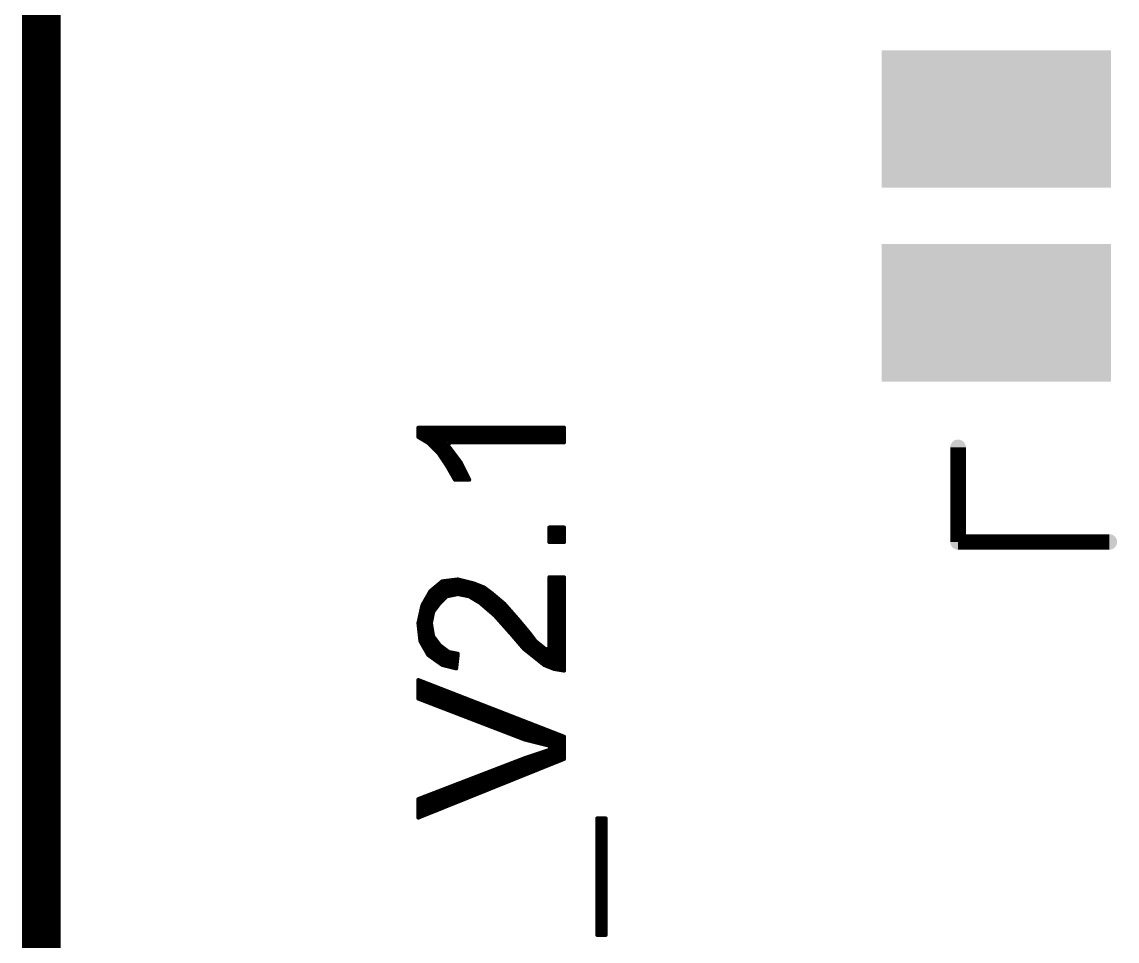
# Model space of a CAD drawing. Header units: millimetres. Extents: x 17.58 to 19.74, y 15.71 to 18.76.
# Drawn here: x 18.4989 to 18.7811, y 17.003 to 17.24 of the extents above; entities that cross this region are included whole.
import ezdxf

# ---------------------------------------------------------------- set-up
doc = ezdxf.new("R2010")
doc.units = ezdxf.units.MM
doc.header["$MEASUREMENT"] = 0
doc.layers.get('0').update_dxf_attribs({"linetype": 'CONTINUOUS', "lineweight": 0})
doc.layers.add('04_BOT_PHO', color=90, linetype='CONTINUOUS', lineweight=0)

# ---------------------------------------------------------------- blocks, each defined once
blk = doc.blocks.new('RECTANGLE_22')
blk.add_solid([(0.02953, 0.01771), (0.02953, -0.01771), (-0.02953, 0.01771), (-0.02953, -0.01771)])
blk = doc.blocks.new('ROUND_14')
h = blk.add_hatch(color=256)
edge = h.paths.add_edge_path(flags=0)
edge.add_arc((0, 0), 0.0005, 0, 360)
blk = doc.blocks.new('ROUND_15')
h = blk.add_hatch(color=256)
edge = h.paths.add_edge_path(flags=0)
edge.add_arc((0, 0), 0.002, 0, 360)

msp = doc.modelspace()

# ---------------------------------------------------------------- linework, layer by layer
at = {"layer": '04_BOT_PHO', "lineweight": 211}
for points, const_width in [([(18.50394, 15.79803), (18.50394, 18.75003)], 0.01), ([(18.50394, 15.75197), (18.50394, 18.1063)], 0.004), ([(18.63865, 17.13539), (18.60108, 17.13539)], 0.001), ([(18.60108, 17.13539), (18.60108, 17.13296)], 0.001), ([(18.602, 17.1324), (18.602, 17.13539)], 0.001), ([(18.603, 17.1318), (18.603, 17.13539)], 0.001), ([(18.604, 17.13103), (18.604, 17.13539)], 0.001), ([(18.605, 17.13003), (18.605, 17.13539)], 0.001), ([(18.606, 17.12903), (18.606, 17.13539)], 0.001), ([(18.607, 17.12769), (18.607, 17.13539)], 0.001), ([(18.608, 17.12619), (18.608, 17.13539)], 0.001), ([(18.609, 17.13155), (18.609, 17.13539)], 0.001), ([(18.61, 17.13157), (18.61, 17.13539)], 0.001), ([(18.611, 17.13157), (18.611, 17.13539)], 0.001), ([(18.612, 17.13157), (18.612, 17.13539)], 0.001), ([(18.613, 17.13157), (18.613, 17.13539)], 0.001), ([(18.614, 17.13157), (18.614, 17.13539)], 0.001), ([(18.615, 17.13157), (18.615, 17.13539)], 0.001), ([(18.616, 17.13157), (18.616, 17.13539)], 0.001), ([(18.617, 17.13157), (18.617, 17.13539)], 0.001), ([(18.618, 17.13157), (18.618, 17.13539)], 0.001), ([(18.619, 17.13157), (18.619, 17.13539)], 0.001), ([(18.62, 17.13157), (18.62, 17.13539)], 0.001), ([(18.621, 17.13157), (18.621, 17.13539)], 0.001), ([(18.622, 17.13157), (18.622, 17.13539)], 0.001), ([(18.623, 17.13157), (18.623, 17.13539)], 0.001), ([(18.624, 17.13157), (18.624, 17.13539)], 0.001), ([(18.625, 17.13157), (18.625, 17.13539)], 0.001), ([(18.626, 17.13157), (18.626, 17.13539)], 0.001), ([(18.627, 17.13157), (18.627, 17.13539)], 0.001), ([(18.628, 17.13157), (18.628, 17.13539)], 0.001), ([(18.629, 17.13157), (18.629, 17.13539)], 0.001), ([(18.63, 17.13157), (18.63, 17.13539)], 0.001), ([(18.631, 17.13157), (18.631, 17.13539)], 0.001), ([(18.632, 17.13157), (18.632, 17.13539)], 0.001), ([(18.633, 17.13157), (18.633, 17.13539)], 0.001), ([(18.634, 17.13157), (18.634, 17.13539)], 0.001), ([(18.635, 17.13157), (18.635, 17.13539)], 0.001), ([(18.636, 17.13157), (18.636, 17.13539)], 0.001), ([(18.637, 17.13157), (18.637, 17.13539)], 0.001), ([(18.638, 17.13157), (18.638, 17.13539)], 0.001), ([(18.63865, 17.13157), (18.63865, 17.13539)], 0.001), ([(18.60108, 17.13296), (18.60351, 17.1315)], 0.001), ([(18.60351, 17.1315), (18.60361, 17.13142)], 0.001), ([(18.60361, 17.13142), (18.60629, 17.12874)], 0.001), ([(18.60875, 17.13077), (18.60915, 17.13157)], 0.001), ([(18.60915, 17.13157), (18.63865, 17.13157)], 0.001), ([(18.74016, 17.13031), (18.74016, 17.10591)], 0.004), ([(18.60629, 17.12874), (18.60635, 17.12867)], 0.001), ([(18.60635, 17.12867), (18.60849, 17.12545)], 0.001), ([(18.61193, 17.12652), (18.60875, 17.13077)], 0.001), ([(18.609, 17.12456), (18.609, 17.13043)], 0.001), ([(18.61, 17.12281), (18.61, 17.1291)], 0.001), ([(18.611, 17.12192), (18.611, 17.12776)], 0.001), ([(18.61423, 17.12192), (18.61193, 17.12652)], 0.001), ([(18.612, 17.12192), (18.612, 17.12639)], 0.001), ([(18.60849, 17.12545), (18.60851, 17.12542)], 0.001), ([(18.60851, 17.12542), (18.61051, 17.12192)], 0.001), ([(18.613, 17.12192), (18.613, 17.12439)], 0.001), ([(18.61051, 17.12192), (18.61423, 17.12192)], 0.001), ([(18.614, 17.12192), (18.614, 17.12239)], 0.001), ([(18.63865, 17.10967), (18.63483, 17.10967)], 0.001), ([(18.63483, 17.10967), (18.63483, 17.10585)], 0.001), ([(18.635, 17.10585), (18.635, 17.10967)], 0.001), ([(18.636, 17.10585), (18.636, 17.10967)], 0.001), ([(18.637, 17.10585), (18.637, 17.10967)], 0.001), ([(18.638, 17.10585), (18.638, 17.10967)], 0.001), ([(18.63865, 17.10585), (18.63865, 17.10967)], 0.001), ([(18.74016, 17.10591), (18.77913, 17.10591)], 0.004), ([(18.63483, 17.10585), (18.63865, 17.10585)], 0.001), ([(18.60721, 17.09577), (18.60418, 17.09324)], 0.001), ([(18.606, 17.08931), (18.606, 17.09476)], 0.001), ([(18.607, 17.09052), (18.607, 17.09559)], 0.001), ([(18.61126, 17.09627), (18.60721, 17.09577)], 0.001), ([(18.608, 17.09152), (18.608, 17.09587)], 0.001), ([(18.609, 17.09201), (18.609, 17.09599)], 0.001), ([(18.61, 17.09221), (18.61, 17.09612)], 0.001), ([(18.611, 17.09241), (18.611, 17.09624)], 0.001), ([(18.61542, 17.09523), (18.61126, 17.09627)], 0.001), ([(18.612, 17.09233), (18.612, 17.09609)], 0.001), ([(18.613, 17.09213), (18.613, 17.09584)], 0.001), ([(18.614, 17.09193), (18.614, 17.09559)], 0.001), ([(18.615, 17.09139), (18.615, 17.09534)], 0.001), ([(18.61801, 17.0942), (18.61542, 17.09523)], 0.001), ([(18.616, 17.09079), (18.616, 17.095)], 0.001), ([(18.63865, 17.09682), (18.63483, 17.09682)], 0.001), ([(18.63483, 17.09682), (18.63483, 17.07857)], 0.001), ([(18.635, 17.07359), (18.635, 17.09682)], 0.001), ([(18.636, 17.07319), (18.636, 17.09682)], 0.001), ([(18.637, 17.073), (18.637, 17.09682)], 0.001), ([(18.638, 17.07284), (18.638, 17.09682)], 0.001), ([(18.63865, 17.07273), (18.63865, 17.09682)], 0.001), ([(18.60418, 17.09324), (18.60212, 17.08963)], 0.001), ([(18.604, 17.07651), (18.604, 17.09293)], 0.001), ([(18.605, 17.08798), (18.605, 17.09393)], 0.001), ([(18.60826, 17.09178), (18.60851, 17.09191)], 0.001), ([(18.60851, 17.09191), (18.61119, 17.09245)], 0.001), ([(18.61119, 17.09245), (18.61139, 17.09245)], 0.001), ([(18.61139, 17.09245), (18.61407, 17.09191)], 0.001), ([(18.61407, 17.09191), (18.61423, 17.09185)], 0.001), ([(18.61423, 17.09185), (18.6169, 17.09025)], 0.001), ([(18.617, 17.09017), (18.617, 17.0946)], 0.001), ([(18.618, 17.08932), (18.618, 17.0942)], 0.001), ([(18.62009, 17.09264), (18.61801, 17.0942)], 0.001), ([(18.619, 17.08846), (18.619, 17.09345)], 0.001), ([(18.62, 17.0876), (18.62, 17.0927)], 0.001), ([(18.62326, 17.08999), (18.62009, 17.09264)], 0.001), ([(18.621, 17.08668), (18.621, 17.09188)], 0.001), ([(18.60212, 17.08963), (18.60108, 17.08497)], 0.001), ([(18.602, 17.07963), (18.602, 17.0891)], 0.001), ([(18.603, 17.07788), (18.603, 17.09118)], 0.001), ([(18.605, 17.08797), (18.6066, 17.09012)], 0.001), ([(18.6066, 17.09012), (18.60665, 17.09017)], 0.001), ([(18.60665, 17.09017), (18.60826, 17.09178)], 0.001), ([(18.6169, 17.09025), (18.61697, 17.0902)], 0.001), ([(18.61697, 17.0902), (18.62072, 17.08698)], 0.001), ([(18.622, 17.08555), (18.622, 17.09104)], 0.001), ([(18.623, 17.08443), (18.623, 17.09021)], 0.001), ([(18.62698, 17.08574), (18.62326, 17.08999)], 0.001), ([(18.624, 17.0833), (18.624, 17.08915)], 0.001), ([(18.60437, 17.08509), (18.60491, 17.08777)], 0.001), ([(18.60491, 17.08777), (18.605, 17.08797)], 0.001), ([(18.62072, 17.08698), (18.62077, 17.08694)], 0.001), ([(18.62077, 17.08694), (18.62506, 17.08211)], 0.001), ([(18.625, 17.08218), (18.625, 17.08801)], 0.001), ([(18.626, 17.08101), (18.626, 17.08686)], 0.001), ([(18.60108, 17.08497), (18.6016, 17.08033)], 0.001), ([(18.60436, 17.085), (18.60437, 17.08509)], 0.001), ([(18.60437, 17.08491), (18.60436, 17.085)], 0.001), ([(18.6049, 17.0817), (18.60437, 17.08491)], 0.001), ([(18.62965, 17.08254), (18.62698, 17.08574)], 0.001), ([(18.627, 17.07985), (18.627, 17.08572)], 0.001), ([(18.628, 17.07868), (18.628, 17.08452)], 0.001), ([(18.629, 17.07779), (18.629, 17.08332)], 0.001), ([(18.605, 17.08148), (18.6049, 17.0817)], 0.001), ([(18.6066, 17.07934), (18.605, 17.08148)], 0.001), ([(18.605, 17.07579), (18.605, 17.08148)], 0.001), ([(18.62506, 17.08211), (18.62825, 17.07839)], 0.001), ([(18.63125, 17.08041), (18.62965, 17.08254)], 0.001), ([(18.63, 17.07699), (18.63, 17.08207)], 0.001), ([(18.631, 17.07619), (18.631, 17.08074)], 0.001), ([(18.6016, 17.08033), (18.60363, 17.07677)], 0.001), ([(18.606, 17.07508), (18.606, 17.08014)], 0.001), ([(18.6067, 17.07924), (18.6066, 17.07934)], 0.001), ([(18.60885, 17.07763), (18.6067, 17.07924)], 0.001), ([(18.607, 17.07436), (18.607, 17.07902)], 0.001), ([(18.608, 17.07401), (18.608, 17.07827)], 0.001), ([(18.62825, 17.07839), (18.63351, 17.07418)], 0.001), ([(18.63133, 17.08032), (18.63125, 17.08041)], 0.001), ([(18.63401, 17.07818), (18.63133, 17.08032)], 0.001), ([(18.632, 17.07539), (18.632, 17.07979)], 0.001), ([(18.633, 17.07459), (18.633, 17.07899)], 0.001), ([(18.634, 17.07399), (18.634, 17.07819)], 0.001), ([(18.63483, 17.07857), (18.63401, 17.07818)], 0.001), ([(18.60363, 17.07677), (18.60722, 17.07421)], 0.001), ([(18.60905, 17.07754), (18.60885, 17.07763)], 0.001), ([(18.609, 17.07376), (18.609, 17.07755)], 0.001), ([(18.61128, 17.0771), (18.60905, 17.07754)], 0.001), ([(18.61, 17.07351), (18.61, 17.07735)], 0.001), ([(18.61086, 17.0733), (18.61128, 17.0771)], 0.001), ([(18.611, 17.0746), (18.611, 17.07715)], 0.001), ([(18.60722, 17.07421), (18.61086, 17.0733)], 0.001), ([(18.63351, 17.07418), (18.63607, 17.07316)], 0.001), ([(18.63607, 17.07316), (18.63865, 17.07273)], 0.001), ([(18.63865, 17.05573), (18.60108, 17.07034)], 0.001), ([(18.60108, 17.07034), (18.60108, 17.06552)], 0.001), ([(18.602, 17.06516), (18.602, 17.06998)], 0.001), ([(18.603, 17.06478), (18.603, 17.06959)], 0.001), ([(18.604, 17.06439), (18.604, 17.0692)], 0.001), ([(18.605, 17.06401), (18.605, 17.06881)], 0.001), ([(18.606, 17.06362), (18.606, 17.06842)], 0.001), ([(18.607, 17.06324), (18.607, 17.06803)], 0.001), ([(18.608, 17.06285), (18.608, 17.06764)], 0.001), ([(18.609, 17.06247), (18.609, 17.06725)], 0.001), ([(18.61, 17.06209), (18.61, 17.06687)], 0.001), ([(18.611, 17.0617), (18.611, 17.06648)], 0.001), ([(18.60108, 17.06552), (18.62858, 17.05494)], 0.001), ([(18.612, 17.06132), (18.612, 17.06609)], 0.001), ([(18.613, 17.06093), (18.613, 17.0657)], 0.001), ([(18.614, 17.06055), (18.614, 17.06531)], 0.001), ([(18.615, 17.06016), (18.615, 17.06492)], 0.001), ([(18.616, 17.05978), (18.616, 17.06453)], 0.001), ([(18.617, 17.05939), (18.617, 17.06414)], 0.001), ([(18.618, 17.05901), (18.618, 17.06375)], 0.001), ([(18.619, 17.05862), (18.619, 17.06337)], 0.001), ([(18.62, 17.05824), (18.62, 17.06298)], 0.001), ([(18.621, 17.05785), (18.621, 17.06259)], 0.001), ([(18.622, 17.05747), (18.622, 17.0622)], 0.001), ([(18.623, 17.05709), (18.623, 17.06181)], 0.001), ([(18.624, 17.0567), (18.624, 17.06142)], 0.001), ([(18.625, 17.05632), (18.625, 17.06103)], 0.001), ([(18.626, 17.05593), (18.626, 17.06064)], 0.001), ([(18.627, 17.05555), (18.627, 17.06025)], 0.001), ([(18.628, 17.05516), (18.628, 17.05987)], 0.001), ([(18.629, 17.05483), (18.629, 17.05948)], 0.001), ([(18.63, 17.05458), (18.63, 17.05909)], 0.001), ([(18.631, 17.05433), (18.631, 17.0587)], 0.001), ([(18.632, 17.05408), (18.632, 17.05831)], 0.001), ([(18.633, 17.05383), (18.633, 17.05792)], 0.001), ([(18.634, 17.05358), (18.634, 17.05753)], 0.001), ([(18.635, 17.05333), (18.635, 17.05714)], 0.001), ([(18.636, 17.04891), (18.636, 17.05675)], 0.001), ([(18.637, 17.04931), (18.637, 17.05637)], 0.001), ([(18.638, 17.04972), (18.638, 17.05598)], 0.001), ([(18.63865, 17.04998), (18.63865, 17.05573)], 0.001), ([(18.62858, 17.05494), (18.63498, 17.05334)], 0.001), ([(18.63502, 17.05238), (18.6286, 17.05024)], 0.001), ([(18.63498, 17.05334), (18.63502, 17.05238)], 0.001), ([(18.635, 17.04851), (18.635, 17.05237)], 0.001), ([(18.6286, 17.05024), (18.60108, 17.03965)], 0.001), ([(18.60108, 17.03484), (18.63865, 17.04998)], 0.001), ([(18.627, 17.04529), (18.627, 17.04962)], 0.001), ([(18.628, 17.04569), (18.628, 17.05001)], 0.001), ([(18.629, 17.04609), (18.629, 17.05037)], 0.001), ([(18.63, 17.04649), (18.63, 17.05071)], 0.001), ([(18.631, 17.0469), (18.631, 17.05104)], 0.001), ([(18.632, 17.0473), (18.632, 17.05137)], 0.001), ([(18.633, 17.0477), (18.633, 17.05171)], 0.001), ([(18.634, 17.0481), (18.634, 17.05204)], 0.001), ([(18.62, 17.04247), (18.62, 17.04693)], 0.001), ([(18.621, 17.04287), (18.621, 17.04732)], 0.001), ([(18.622, 17.04327), (18.622, 17.0477)], 0.001), ([(18.623, 17.04367), (18.623, 17.04809)], 0.001), ([(18.624, 17.04408), (18.624, 17.04847)], 0.001), ([(18.625, 17.04448), (18.625, 17.04885)], 0.001), ([(18.626, 17.04488), (18.626, 17.04924)], 0.001), ([(18.612, 17.03924), (18.612, 17.04385)], 0.001), ([(18.613, 17.03965), (18.613, 17.04424)], 0.001), ([(18.614, 17.04005), (18.614, 17.04462)], 0.001), ([(18.615, 17.04045), (18.615, 17.04501)], 0.001), ([(18.616, 17.04085), (18.616, 17.04539)], 0.001), ([(18.617, 17.04126), (18.617, 17.04578)], 0.001), ([(18.618, 17.04166), (18.618, 17.04616)], 0.001), ([(18.619, 17.04206), (18.619, 17.04655)], 0.001), ([(18.605, 17.03642), (18.605, 17.04116)], 0.001), ([(18.606, 17.03683), (18.606, 17.04155)], 0.001), ([(18.607, 17.03723), (18.607, 17.04193)], 0.001), ([(18.608, 17.03763), (18.608, 17.04232)], 0.001), ([(18.609, 17.03804), (18.609, 17.0427)], 0.001), ([(18.61, 17.03844), (18.61, 17.04309)], 0.001), ([(18.611, 17.03884), (18.611, 17.04347)], 0.001), ([(18.60108, 17.03965), (18.60108, 17.03484)], 0.001), ([(18.602, 17.03522), (18.602, 17.04001)], 0.001), ([(18.603, 17.03562), (18.603, 17.04039)], 0.001), ([(18.604, 17.03602), (18.604, 17.04078)], 0.001), ([(18.64936, 17.03467), (18.64715, 17.03467)], 0.001), ([(18.64715, 17.03467), (18.64715, 17.0046)], 0.001), ([(18.648, 17.0046), (18.648, 17.03467)], 0.001), ([(18.649, 17.0046), (18.649, 17.03467)], 0.001), ([(18.64936, 17.0046), (18.64936, 17.03467)], 0.001), ([(18.64715, 17.0046), (18.64936, 17.0046)], 0.001)]:
    msp.add_lwpolyline(points, dxfattribs=dict(at, const_width=const_width))

# ---------------------------------------------------------------- block references
at = {"layer": '04_BOT_PHO'}
for name, p in [('RECTANGLE_22', (18.75, 17.21496)), ('RECTANGLE_22', (18.75, 17.16496)), ('ROUND_14', (18.60108, 17.13539)), ('ROUND_14', (18.602, 17.13539)), ('ROUND_14', (18.603, 17.13539)), ('ROUND_14', (18.604, 17.13539)), ('ROUND_14', (18.605, 17.13539)), ('ROUND_14', (18.606, 17.13539)), ('ROUND_14', (18.607, 17.13539)), ('ROUND_14', (18.608, 17.13539)), ('ROUND_14', (18.609, 17.13539)), ('ROUND_14', (18.61, 17.13539)), ('ROUND_14', (18.611, 17.13539)), ('ROUND_14', (18.612, 17.13539)), ('ROUND_14', (18.613, 17.13539)), ('ROUND_14', (18.614, 17.13539)), ('ROUND_14', (18.615, 17.13539)), ('ROUND_14', (18.616, 17.13539)), ('ROUND_14', (18.617, 17.13539)), ('ROUND_14', (18.618, 17.13539)), ('ROUND_14', (18.619, 17.13539)), ('ROUND_14', (18.62, 17.13539)), ('ROUND_14', (18.621, 17.13539)), ('ROUND_14', (18.622, 17.13539)), ('ROUND_14', (18.623, 17.13539)), ('ROUND_14', (18.624, 17.13539)), ('ROUND_14', (18.625, 17.13539)), ('ROUND_14', (18.626, 17.13539)), ('ROUND_14', (18.627, 17.13539)), ('ROUND_14', (18.628, 17.13539)), ('ROUND_14', (18.629, 17.13539)), ('ROUND_14', (18.63, 17.13539)), ('ROUND_14', (18.631, 17.13539)), ('ROUND_14', (18.632, 17.13539)), ('ROUND_14', (18.633, 17.13539)), ('ROUND_14', (18.634, 17.13539)), ('ROUND_14', (18.635, 17.13539)), ('ROUND_14', (18.636, 17.13539)), ('ROUND_14', (18.637, 17.13539)), ('ROUND_14', (18.638, 17.13539)), ('ROUND_14', (18.63865, 17.13539)), ('ROUND_14', (18.63865, 17.13539)), ('ROUND_14', (18.60108, 17.13296)), ('ROUND_14', (18.602, 17.1324)), ('ROUND_14', (18.603, 17.1318)), ('ROUND_14', (18.60351, 17.1315)), ('ROUND_14', (18.60361, 17.13142)), ('ROUND_14', (18.609, 17.13155)), ('ROUND_14', (18.60915, 17.13157)), ('ROUND_14', (18.61, 17.13157)), ('ROUND_14', (18.611, 17.13157)), ('ROUND_14', (18.612, 17.13157)), ('ROUND_14', (18.613, 17.13157)), ('ROUND_14', (18.614, 17.13157)), ('ROUND_14', (18.615, 17.13157)), ('ROUND_14', (18.616, 17.13157)), ('ROUND_14', (18.617, 17.13157)), ('ROUND_14', (18.618, 17.13157)), ('ROUND_14', (18.619, 17.13157)), ('ROUND_14', (18.62, 17.13157)), ('ROUND_14', (18.621, 17.13157)), ('ROUND_14', (18.622, 17.13157)), ('ROUND_14', (18.623, 17.13157)), ('ROUND_14', (18.624, 17.13157)), ('ROUND_14', (18.625, 17.13157)), ('ROUND_14', (18.626, 17.13157)), ('ROUND_14', (18.627, 17.13157)), ('ROUND_14', (18.628, 17.13157)), ('ROUND_14', (18.629, 17.13157)), ('ROUND_14', (18.63, 17.13157)), ('ROUND_14', (18.631, 17.13157)), ('ROUND_14', (18.632, 17.13157)), ('ROUND_14', (18.633, 17.13157)), ('ROUND_14', (18.634, 17.13157)), ('ROUND_14', (18.635, 17.13157)), ('ROUND_14', (18.636, 17.13157)), ('ROUND_14', (18.637, 17.13157)), ('ROUND_14', (18.638, 17.13157)), ('ROUND_14', (18.63865, 17.13157)), ('ROUND_15', (18.74016, 17.13031)), ('ROUND_14', (18.604, 17.13103)), ('ROUND_14', (18.605, 17.13003)), ('ROUND_14', (18.606, 17.12903)), ('ROUND_14', (18.60629, 17.12874)), ('ROUND_14', (18.60635, 17.12867)), ('ROUND_14', (18.60875, 17.13077)), ('ROUND_14', (18.609, 17.13043)), ('ROUND_14', (18.61, 17.1291)), ('ROUND_14', (18.607, 17.12769)), ('ROUND_14', (18.608, 17.12619)), ('ROUND_14', (18.611, 17.12776)), ('ROUND_14', (18.61193, 17.12652)), ('ROUND_14', (18.612, 17.12639)), ('ROUND_14', (18.60849, 17.12545)), ('ROUND_14', (18.60851, 17.12542)), ('ROUND_14', (18.609, 17.12456)), ('ROUND_14', (18.613, 17.12439)), ('ROUND_14', (18.61, 17.12281)), ('ROUND_14', (18.61051, 17.12192)), ('ROUND_14', (18.611, 17.12192)), ('ROUND_14', (18.612, 17.12192)), ('ROUND_14', (18.613, 17.12192)), ('ROUND_14', (18.614, 17.12239)), ('ROUND_14', (18.614, 17.12192)), ('ROUND_14', (18.61423, 17.12192)), ('ROUND_14', (18.63483, 17.10967)), ('ROUND_14', (18.635, 17.10967)), ('ROUND_14', (18.636, 17.10967)), ('ROUND_14', (18.637, 17.10967)), ('ROUND_14', (18.638, 17.10967)), ('ROUND_14', (18.63865, 17.10967)), ('ROUND_14', (18.63865, 17.10967)), ('ROUND_15', (18.74016, 17.10591)), ('ROUND_15', (18.77913, 17.10591)), ('ROUND_14', (18.63483, 17.10585)), ('ROUND_14', (18.635, 17.10585)), ('ROUND_14', (18.636, 17.10585)), ('ROUND_14', (18.637, 17.10585)), ('ROUND_14', (18.638, 17.10585)), ('ROUND_14', (18.63865, 17.10585)), ('ROUND_14', (18.606, 17.09476)), ('ROUND_14', (18.607, 17.09559)), ('ROUND_14', (18.60721, 17.09577)), ('ROUND_14', (18.608, 17.09587)), ('ROUND_14', (18.609, 17.09599)), ('ROUND_14', (18.61, 17.09612)), ('ROUND_14', (18.611, 17.09624)), ('ROUND_14', (18.61126, 17.09627)), ('ROUND_14', (18.612, 17.09609)), ('ROUND_14', (18.613, 17.09584)), ('ROUND_14', (18.614, 17.09559)), ('ROUND_14', (18.615, 17.09534)), ('ROUND_14', (18.61542, 17.09523)), ('ROUND_14', (18.616, 17.095)), ('ROUND_14', (18.63483, 17.09682)), ('ROUND_14', (18.635, 17.09682)), ('ROUND_14', (18.636, 17.09682)), ('ROUND_14', (18.637, 17.09682)), ('ROUND_14', (18.638, 17.09682)), ('ROUND_14', (18.63865, 17.09682)), ('ROUND_14', (18.63865, 17.09682)), ('ROUND_14', (18.604, 17.09293)), ('ROUND_14', (18.60418, 17.09324)), ('ROUND_14', (18.605, 17.09393)), ('ROUND_14', (18.60851, 17.09191)), ('ROUND_14', (18.609, 17.09201)), ('ROUND_14', (18.61, 17.09221)), ('ROUND_14', (18.611, 17.09241)), ('ROUND_14', (18.61119, 17.09245)), ('ROUND_14', (18.61139, 17.09245)), ('ROUND_14', (18.612, 17.09233)), ('ROUND_14', (18.613, 17.09213)), ('ROUND_14', (18.614, 17.09193)), ('ROUND_14', (18.61407, 17.09191)), ('ROUND_14', (18.61423, 17.09185)), ('ROUND_14', (18.617, 17.0946)), ('ROUND_14', (18.618, 17.0942)), ('ROUND_14', (18.61801, 17.0942)), ('ROUND_14', (18.619, 17.09345)), ('ROUND_14', (18.62, 17.0927)), ('ROUND_14', (18.62009, 17.09264)), ('ROUND_14', (18.621, 17.09188)), ('ROUND_14', (18.602, 17.0891)), ('ROUND_14', (18.60212, 17.08963)), ('ROUND_14', (18.603, 17.09118)), ('ROUND_14', (18.606, 17.08931)), ('ROUND_14', (18.6066, 17.09012)), ('ROUND_14', (18.60665, 17.09017)), ('ROUND_14', (18.607, 17.09052)), ('ROUND_14', (18.608, 17.09152)), ('ROUND_14', (18.60826, 17.09178)), ('ROUND_14', (18.615, 17.09139)), ('ROUND_14', (18.616, 17.09079)), ('ROUND_14', (18.6169, 17.09025)), ('ROUND_14', (18.61697, 17.0902)), ('ROUND_14', (18.617, 17.09017)), ('ROUND_14', (18.618, 17.08932)), ('ROUND_14', (18.622, 17.09104)), ('ROUND_14', (18.623, 17.09021)), ('ROUND_14', (18.62326, 17.08999)), ('ROUND_14', (18.624, 17.08915)), ('ROUND_14', (18.60491, 17.08777)), ('ROUND_14', (18.605, 17.08798)), ('ROUND_14', (18.605, 17.08797)), ('ROUND_14', (18.619, 17.08846)), ('ROUND_14', (18.62, 17.0876)), ('ROUND_14', (18.62072, 17.08698)), ('ROUND_14', (18.62077, 17.08694)), ('ROUND_14', (18.621, 17.08668)), ('ROUND_14', (18.625, 17.08801)), ('ROUND_14', (18.626, 17.08686)), ('ROUND_14', (18.60108, 17.08497)), ('ROUND_14', (18.60436, 17.085)), ('ROUND_14', (18.60437, 17.08509)), ('ROUND_14', (18.60437, 17.08491)), ('ROUND_14', (18.622, 17.08555)), ('ROUND_14', (18.623, 17.08443)), ('ROUND_14', (18.62698, 17.08574)), ('ROUND_14', (18.627, 17.08572)), ('ROUND_14', (18.628, 17.08452)), ('ROUND_14', (18.629, 17.08332)), ('ROUND_14', (18.6049, 17.0817)), ('ROUND_14', (18.605, 17.08148)), ('ROUND_14', (18.605, 17.08148)), ('ROUND_14', (18.624, 17.0833)), ('ROUND_14', (18.625, 17.08218)), ('ROUND_14', (18.62506, 17.08211)), ('ROUND_14', (18.626, 17.08101)), ('ROUND_14', (18.62965, 17.08254)), ('ROUND_14', (18.63, 17.08207)), ('ROUND_14', (18.631, 17.08074)), ('ROUND_14', (18.6016, 17.08033)), ('ROUND_14', (18.602, 17.07963)), ('ROUND_14', (18.603, 17.07788)), ('ROUND_14', (18.606, 17.08014)), ('ROUND_14', (18.6066, 17.07934)), ('ROUND_14', (18.6067, 17.07924)), ('ROUND_14', (18.607, 17.07902)), ('ROUND_14', (18.608, 17.07827)), ('ROUND_14', (18.627, 17.07985)), ('ROUND_14', (18.628, 17.07868)), ('ROUND_14', (18.62825, 17.07839)), ('ROUND_14', (18.629, 17.07779)), ('ROUND_14', (18.63125, 17.08041)), ('ROUND_14', (18.63133, 17.08032)), ('ROUND_14', (18.632, 17.07979)), ('ROUND_14', (18.633, 17.07899)), ('ROUND_14', (18.634, 17.07819)), ('ROUND_14', (18.63401, 17.07818)), ('ROUND_14', (18.63483, 17.07857)), ('ROUND_14', (18.60363, 17.07677)), ('ROUND_14', (18.604, 17.07651)), ('ROUND_14', (18.605, 17.07579)), ('ROUND_14', (18.606, 17.07508)), ('ROUND_14', (18.60885, 17.07763)), ('ROUND_14', (18.609, 17.07755)), ('ROUND_14', (18.60905, 17.07754)), ('ROUND_14', (18.61, 17.07735)), ('ROUND_14', (18.611, 17.07715)), ('ROUND_14', (18.61128, 17.0771)), ('ROUND_14', (18.63, 17.07699)), ('ROUND_14', (18.631, 17.07619)), ('ROUND_14', (18.632, 17.07539)), ('ROUND_14', (18.607, 17.07436)), ('ROUND_14', (18.60722, 17.07421)), ('ROUND_14', (18.608, 17.07401)), ('ROUND_14', (18.609, 17.07376)), ('ROUND_14', (18.61, 17.07351)), ('ROUND_14', (18.61086, 17.0733)), ('ROUND_14', (18.611, 17.0746)), ('ROUND_14', (18.633, 17.07459)), ('ROUND_14', (18.63351, 17.07418)), ('ROUND_14', (18.634, 17.07399)), ('ROUND_14', (18.635, 17.07359)), ('ROUND_14', (18.636, 17.07319)), ('ROUND_14', (18.63607, 17.07316)), ('ROUND_14', (18.637, 17.073)), ('ROUND_14', (18.638, 17.07284)), ('ROUND_14', (18.63865, 17.07273)), ('ROUND_14', (18.60108, 17.07034)), ('ROUND_14', (18.602, 17.06998)), ('ROUND_14', (18.603, 17.06959)), ('ROUND_14', (18.604, 17.0692)), ('ROUND_14', (18.605, 17.06881)), ('ROUND_14', (18.606, 17.06842)), ('ROUND_14', (18.607, 17.06803)), ('ROUND_14', (18.608, 17.06764)), ('ROUND_14', (18.609, 17.06725)), ('ROUND_14', (18.61, 17.06687)), ('ROUND_14', (18.611, 17.06648)), ('ROUND_14', (18.60108, 17.06552)), ('ROUND_14', (18.602, 17.06516)), ('ROUND_14', (18.603, 17.06478)), ('ROUND_14', (18.604, 17.06439)), ('ROUND_14', (18.605, 17.06401)), ('ROUND_14', (18.606, 17.06362)), ('ROUND_14', (18.612, 17.06609)), ('ROUND_14', (18.613, 17.0657)), ('ROUND_14', (18.614, 17.06531)), ('ROUND_14', (18.615, 17.06492)), ('ROUND_14', (18.616, 17.06453)), ('ROUND_14', (18.617, 17.06414)), ('ROUND_14', (18.618, 17.06375)), ('ROUND_14', (18.607, 17.06324)), ('ROUND_14', (18.608, 17.06285)), ('ROUND_14', (18.609, 17.06247)), ('ROUND_14', (18.61, 17.06209)), ('ROUND_14', (18.611, 17.0617)), ('ROUND_14', (18.612, 17.06132)), ('ROUND_14', (18.613, 17.06093)), ('ROUND_14', (18.619, 17.06337)), ('ROUND_14', (18.62, 17.06298)), ('ROUND_14', (18.621, 17.06259)), ('ROUND_14', (18.622, 17.0622)), ('ROUND_14', (18.623, 17.06181)), ('ROUND_14', (18.624, 17.06142)), ('ROUND_14', (18.625, 17.06103)), ('ROUND_14', (18.614, 17.06055)), ('ROUND_14', (18.615, 17.06016)), ('ROUND_14', (18.616, 17.05978)), ('ROUND_14', (18.617, 17.05939)), ('ROUND_14', (18.618, 17.05901)), ('ROUND_14', (18.619, 17.05862)), ('ROUND_14', (18.62, 17.05824)), ('ROUND_14', (18.626, 17.06064)), ('ROUND_14', (18.627, 17.06025)), ('ROUND_14', (18.628, 17.05987)), ('ROUND_14', (18.629, 17.05948)), ('ROUND_14', (18.63, 17.05909)), ('ROUND_14', (18.631, 17.0587)), ('ROUND_14', (18.632, 17.05831)), ('ROUND_14', (18.621, 17.05785)), ('ROUND_14', (18.622, 17.05747)), ('ROUND_14', (18.623, 17.05709)), ('ROUND_14', (18.624, 17.0567)), ('ROUND_14', (18.625, 17.05632)), ('ROUND_14', (18.626, 17.05593)), ('ROUND_14', (18.627, 17.05555)), ('ROUND_14', (18.628, 17.05516)), ('ROUND_14', (18.633, 17.05792)), ('ROUND_14', (18.634, 17.05753)), ('ROUND_14', (18.635, 17.05714)), ('ROUND_14', (18.636, 17.05675)), ('ROUND_14', (18.637, 17.05637)), ('ROUND_14', (18.638, 17.05598)), ('ROUND_14', (18.63865, 17.05573)), ('ROUND_14', (18.63865, 17.05573)), ('ROUND_14', (18.62858, 17.05494)), ('ROUND_14', (18.629, 17.05483)), ('ROUND_14', (18.63, 17.05458)), ('ROUND_14', (18.631, 17.05433)), ('ROUND_14', (18.632, 17.05408)), ('ROUND_14', (18.633, 17.05383)), ('ROUND_14', (18.634, 17.05358)), ('ROUND_14', (18.63498, 17.05334)), ('ROUND_14', (18.635, 17.05333)), ('ROUND_14', (18.635, 17.05237)), ('ROUND_14', (18.63502, 17.05238)), ('ROUND_14', (18.627, 17.04962)), ('ROUND_14', (18.628, 17.05001)), ('ROUND_14', (18.6286, 17.05024)), ('ROUND_14', (18.629, 17.05037)), ('ROUND_14', (18.63, 17.05071)), ('ROUND_14', (18.631, 17.05104)), ('ROUND_14', (18.632, 17.05137)), ('ROUND_14', (18.633, 17.05171)), ('ROUND_14', (18.634, 17.05204)), ('ROUND_14', (18.638, 17.04972)), ('ROUND_14', (18.63865, 17.04998)), ('ROUND_14', (18.62, 17.04693)), ('ROUND_14', (18.621, 17.04732)), ('ROUND_14', (18.622, 17.0477)), ('ROUND_14', (18.623, 17.04809)), ('ROUND_14', (18.624, 17.04847)), ('ROUND_14', (18.625, 17.04885)), ('ROUND_14', (18.626, 17.04924)), ('ROUND_14', (18.631, 17.0469)), ('ROUND_14', (18.632, 17.0473)), ('ROUND_14', (18.633, 17.0477)), ('ROUND_14', (18.634, 17.0481)), ('ROUND_14', (18.635, 17.04851)), ('ROUND_14', (18.636, 17.04891)), ('ROUND_14', (18.637, 17.04931)), ('ROUND_14', (18.612, 17.04385)), ('ROUND_14', (18.613, 17.04424)), ('ROUND_14', (18.614, 17.04462)), ('ROUND_14', (18.615, 17.04501)), ('ROUND_14', (18.616, 17.04539)), ('ROUND_14', (18.617, 17.04578)), ('ROUND_14', (18.618, 17.04616)), ('ROUND_14', (18.619, 17.04655)), ('ROUND_14', (18.624, 17.04408)), ('ROUND_14', (18.625, 17.04448)), ('ROUND_14', (18.626, 17.04488)), ('ROUND_14', (18.627, 17.04529)), ('ROUND_14', (18.628, 17.04569)), ('ROUND_14', (18.629, 17.04609)), ('ROUND_14', (18.63, 17.04649)), ('ROUND_14', (18.605, 17.04116)), ('ROUND_14', (18.606, 17.04155)), ('ROUND_14', (18.607, 17.04193)), ('ROUND_14', (18.608, 17.04232)), ('ROUND_14', (18.609, 17.0427)), ('ROUND_14', (18.61, 17.04309)), ('ROUND_14', (18.611, 17.04347)), ('ROUND_14', (18.617, 17.04126)), ('ROUND_14', (18.618, 17.04166)), ('ROUND_14', (18.619, 17.04206)), ('ROUND_14', (18.62, 17.04247)), ('ROUND_14', (18.621, 17.04287)), ('ROUND_14', (18.622, 17.04327)), ('ROUND_14', (18.623, 17.04367)), ('ROUND_14', (18.60108, 17.03965)), ('ROUND_14', (18.602, 17.04001)), ('ROUND_14', (18.603, 17.04039)), ('ROUND_14', (18.604, 17.04078)), ('ROUND_14', (18.61, 17.03844)), ('ROUND_14', (18.611, 17.03884)), ('ROUND_14', (18.612, 17.03924)), ('ROUND_14', (18.613, 17.03965)), ('ROUND_14', (18.614, 17.04005)), ('ROUND_14', (18.615, 17.04045)), ('ROUND_14', (18.616, 17.04085)), ('ROUND_14', (18.603, 17.03562)), ('ROUND_14', (18.604, 17.03602)), ('ROUND_14', (18.605, 17.03642)), ('ROUND_14', (18.606, 17.03683)), ('ROUND_14', (18.607, 17.03723)), ('ROUND_14', (18.608, 17.03763)), ('ROUND_14', (18.609, 17.03804)), ('ROUND_14', (18.60108, 17.03484)), ('ROUND_14', (18.602, 17.03522)), ('ROUND_14', (18.64715, 17.03467)), ('ROUND_14', (18.648, 17.03467)), ('ROUND_14', (18.649, 17.03467)), ('ROUND_14', (18.64936, 17.03467)), ('ROUND_14', (18.64936, 17.03467)), ('ROUND_14', (18.64715, 17.0046)), ('ROUND_14', (18.648, 17.0046)), ('ROUND_14', (18.649, 17.0046)), ('ROUND_14', (18.64936, 17.0046))]:
    msp.add_blockref(name, p, dxfattribs=at)

doc.saveas('drawing.dxf')
